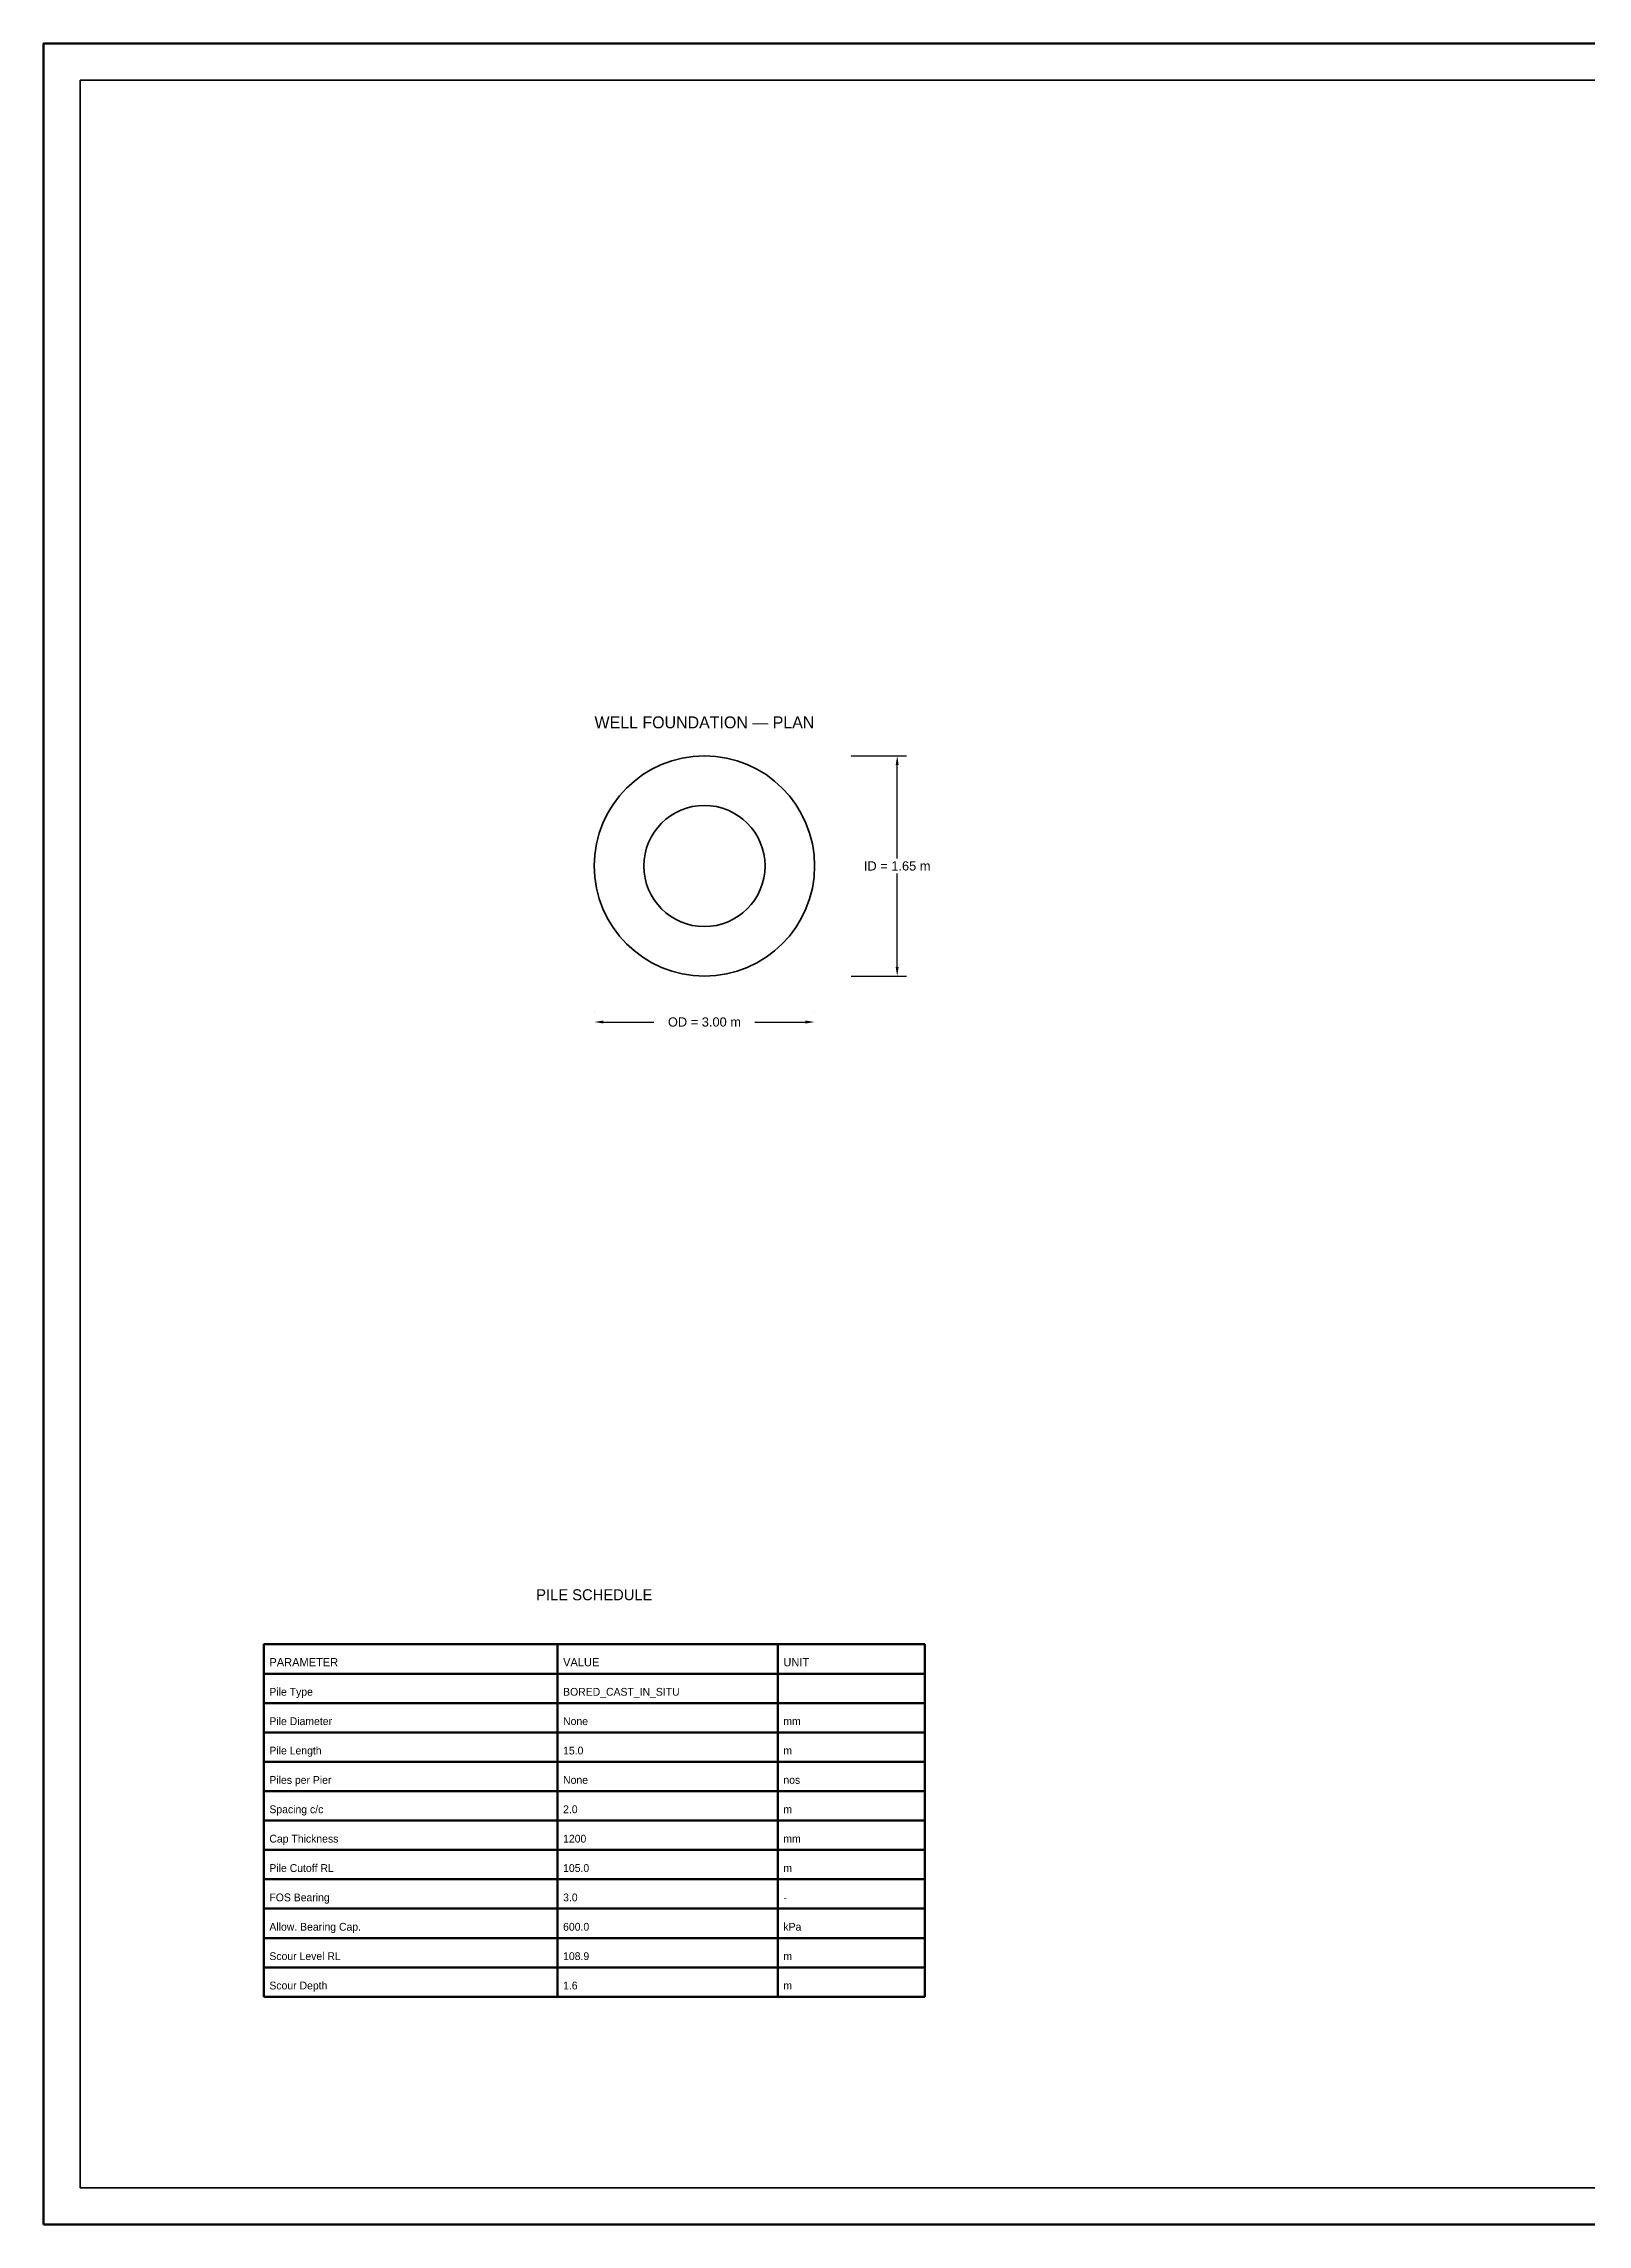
# Model space of a CAD drawing. Header units: metres. Extents: x 0 to 841, y 0 to 594.
# Drawn here: x 0 to 420, y 0 to 594 of the extents above; entities that cross this region are included whole.
import ezdxf
from ezdxf.enums import TextEntityAlignment as Align

# ---------------------------------------------------------------- set-up
doc = ezdxf.new("R2010")
doc.units = ezdxf.units.M
for name, color, linetype, lineweight in [('BORDER-INNER', 7, 'Continuous', 35), ('BORDER-OUTER', 7, 'Continuous', 70), ('DIM-LINEAR', 3, 'Continuous', 18), ('FOUND-WELL', 4, 'Continuous', 35), ('TEXT-GENERAL', 7, 'Continuous', 18), ('TEXT-HEADER', 7, 'Continuous', 25), ('TITLEBLK-BOX', 7, 'Continuous', 50)]:
    doc.layers.add(name, color=color, linetype=linetype, lineweight=lineweight)
doc.styles.add('BRIDGE_STD', font='Arial.ttf')
doc.dimstyles.new('pmb100', dxfattribs={"dimtxt": 2.5, "dimasz": 0.9375, "dimexe": 2.5, "dimexo": 2.5, "dimtad": 0, "dimtih": 1, "dimdec": 0, "dimtxsty": 'BRIDGE_STD', "dimcen": 2.5, "dimazin": 3, "dimtfac": 1, "dimtmove": 0, "dimatfit": 3})

msp = doc.modelspace()

# ---------------------------------------------------------------- linework, layer by layer
at = {"layer": 'BORDER-INNER'}
msp.add_lwpolyline([(10, 10), (831, 10), (831, 584), (10, 584), (10, 10)], dxfattribs=at)
at = {"layer": 'BORDER-OUTER'}
msp.add_lwpolyline([(0, 0), (841, 0), (841, 594), (0, 594), (0, 0)], dxfattribs=at)
at = {"layer": 'FOUND-WELL', "color": 4}
for radius in [30, 16.5]:
    msp.add_circle((180, 370), radius, dxfattribs=at)
at = {"layer": 'TITLEBLK-BOX'}
for points in [[(60, 150), (140, 150), (140, 158), (60, 158), (60, 150)], [(140, 150), (200, 150), (200, 158), (140, 158), (140, 150)], [(200, 150), (240, 150), (240, 158), (200, 158), (200, 150)], [(60, 142), (140, 142), (140, 150), (60, 150), (60, 142)], [(140, 142), (200, 142), (200, 150), (140, 150), (140, 142)], [(200, 142), (240, 142), (240, 150), (200, 150), (200, 142)], [(60, 134), (140, 134), (140, 142), (60, 142), (60, 134)], [(140, 134), (200, 134), (200, 142), (140, 142), (140, 134)], [(200, 134), (240, 134), (240, 142), (200, 142), (200, 134)], [(60, 126), (140, 126), (140, 134), (60, 134), (60, 126)], [(140, 126), (200, 126), (200, 134), (140, 134), (140, 126)], [(200, 126), (240, 126), (240, 134), (200, 134), (200, 126)], [(60, 118), (140, 118), (140, 126), (60, 126), (60, 118)], [(140, 118), (200, 118), (200, 126), (140, 126), (140, 118)], [(200, 118), (240, 118), (240, 126), (200, 126), (200, 118)], [(60, 110), (140, 110), (140, 118), (60, 118), (60, 110)], [(140, 110), (200, 110), (200, 118), (140, 118), (140, 110)], [(200, 110), (240, 110), (240, 118), (200, 118), (200, 110)], [(60, 102), (140, 102), (140, 110), (60, 110), (60, 102)], [(140, 102), (200, 102), (200, 110), (140, 110), (140, 102)], [(200, 102), (240, 102), (240, 110), (200, 110), (200, 102)], [(60, 94), (140, 94), (140, 102), (60, 102), (60, 94)], [(140, 94), (200, 94), (200, 102), (140, 102), (140, 94)], [(200, 94), (240, 94), (240, 102), (200, 102), (200, 94)], [(60, 86), (140, 86), (140, 94), (60, 94), (60, 86)], [(140, 86), (200, 86), (200, 94), (140, 94), (140, 86)], [(200, 86), (240, 86), (240, 94), (200, 94), (200, 86)], [(60, 78), (140, 78), (140, 86), (60, 86), (60, 78)], [(140, 78), (200, 78), (200, 86), (140, 86), (140, 78)], [(200, 78), (240, 78), (240, 86), (200, 86), (200, 78)], [(60, 70), (140, 70), (140, 78), (60, 78), (60, 70)], [(140, 70), (200, 70), (200, 78), (140, 78), (140, 70)], [(200, 70), (240, 70), (240, 78), (200, 78), (200, 70)], [(60, 62), (140, 62), (140, 70), (60, 70), (60, 62)], [(140, 62), (200, 62), (200, 70), (140, 70), (140, 62)], [(200, 62), (240, 62), (240, 70), (200, 70), (200, 62)]]:
    msp.add_lwpolyline(points, dxfattribs=at)

# ---------------------------------------------------------------- texts
at = {"layer": 'TEXT-GENERAL'}
for s, height, p in [('PARAMETER', 2.25, (61.5, 152)), ('VALUE', 2.25, (141.5, 152)), ('UNIT', 2.25, (201.5, 152)), ('Pile Type', 2.125, (61.5, 144)), ('BORED_CAST_IN_SITU', 2.125, (141.5, 144)), ('Pile Diameter', 2.125, (61.5, 136)), ('None', 2.125, (141.5, 136)), ('mm', 2.125, (201.5, 136)), ('Pile Length', 2.125, (61.5, 128)), ('15.0', 2.125, (141.5, 128)), ('m', 2.12, (201.5, 128)), ('Piles per Pier', 2.125, (61.5, 120)), ('None', 2.125, (141.5, 120)), ('nos', 2.125, (201.5, 120)), ('Spacing c/c', 2.125, (61.5, 112)), ('2.0', 2.125, (141.5, 112)), ('m', 2.12, (201.5, 112)), ('Cap Thickness', 2.125, (61.5, 104)), ('1200', 2.125, (141.5, 104)), ('mm', 2.125, (201.5, 104)), ('Pile Cutoff RL', 2.125, (61.5, 96)), ('105.0', 2.125, (141.5, 96)), ('m', 2.12, (201.5, 96)), ('FOS Bearing', 2.125, (61.5, 88)), ('3.0', 2.125, (141.5, 88)), ('-', 2.12, (201.5, 88)), ('Allow. Bearing Cap.', 2.125, (61.5, 80)), ('600.0', 2.125, (141.5, 80)), ('kPa', 2.125, (201.5, 80)), ('Scour Level RL', 2.125, (61.5, 72)), ('108.9', 2.125, (141.5, 72)), ('m', 2.12, (201.5, 72)), ('Scour Depth', 2.125, (61.5, 64)), ('1.6', 2.125, (141.5, 64)), ('m', 2.12, (201.5, 64))]:
    msp.add_text(s, height=height, dxfattribs=at).set_placement(p)
at = {"layer": 'TEXT-HEADER'}
for s, height, p in [('WELL FOUNDATION — PLAN', 3.25, (180, 407.5)), ('PILE SCHEDULE', 3, (150, 170))]:
    msp.add_text(s, height=height, dxfattribs=at).set_placement(p, align=Align.CENTER)

# ---------------------------------------------------------------- dimensions: what is measured, and where the dimension line sits
at = {"layer": 'DIM-LINEAR'}
msp.add_linear_dim(base=(232.5, 340), p1=(217.5, 340), p2=(217.5, 400), angle=90, text='ID = 1.65 m', dimstyle='pmb100', override={"dimtxt": 2.5, "dimasz": 2.5, "dimgap": 1, "dimclrt": 3}, dxfattribs=at).render()
msp.add_linear_dim(base=(150, 327.5), p1=(150, 327.5), p2=(210, 327.5), text='OD = 3.00 m', dimstyle='pmb100', override={"dimtxt": 2.5, "dimasz": 2.5, "dimgap": 1, "dimclrt": 3}, dxfattribs=at).render()

doc.saveas('drawing.dxf')
